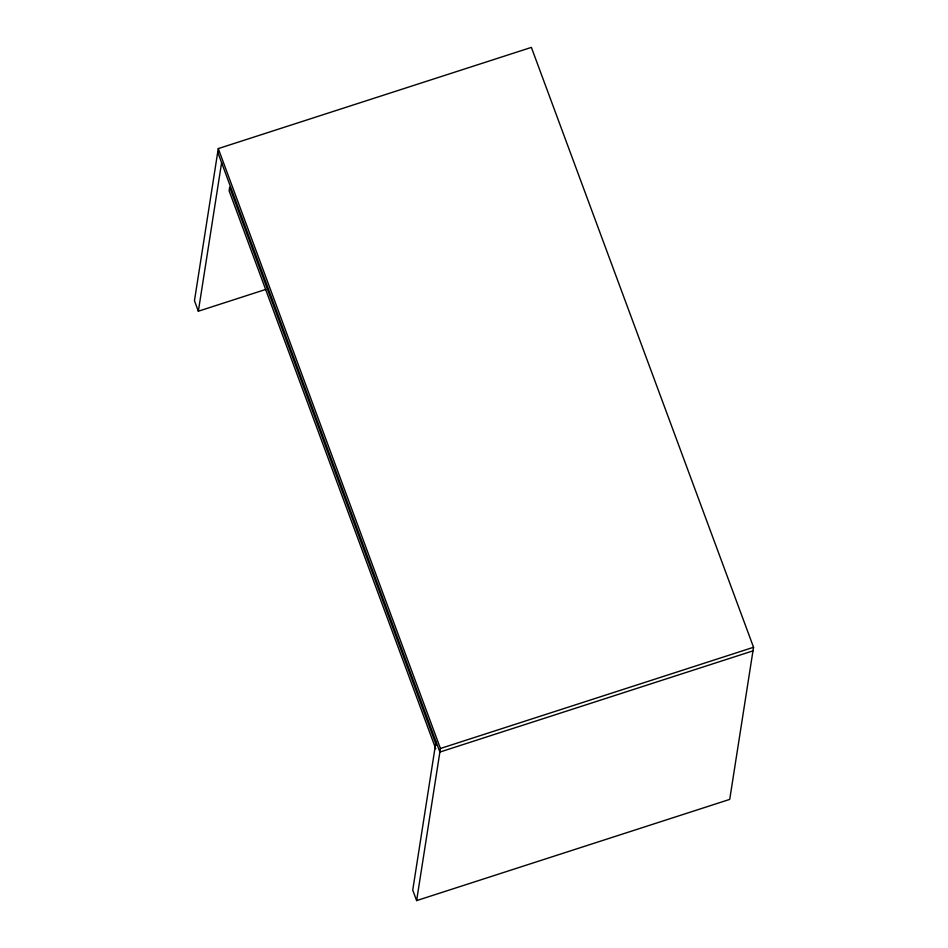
<?xml version="1.0" encoding="UTF-8"?>
<svg xmlns="http://www.w3.org/2000/svg" width="948" height="948" viewBox="0 0 948 948"><rect width="100%" height="100%" fill="white"/><g stroke="black" fill="none" stroke-linecap="round" stroke-linejoin="round"><path stroke-width="1.42" d="M435.997 741.561L412.736 890.101L416.622 900.6L729.723 799.401L753.542 647.283L531.378 47.4L218.277 148.599L194.459 300.717L198.345 311.217L265.736 289.436M198.345 311.217L221.607 162.677M416.622 900.6L440.441 748.482L218.277 148.599M440.441 748.482L753.542 647.283M752.985 650.861L439.884 752.06L217.72 152.178M436.329 745.27L229.653 187.206L229.096 190.785L435.772 748.849"/></g></svg>
